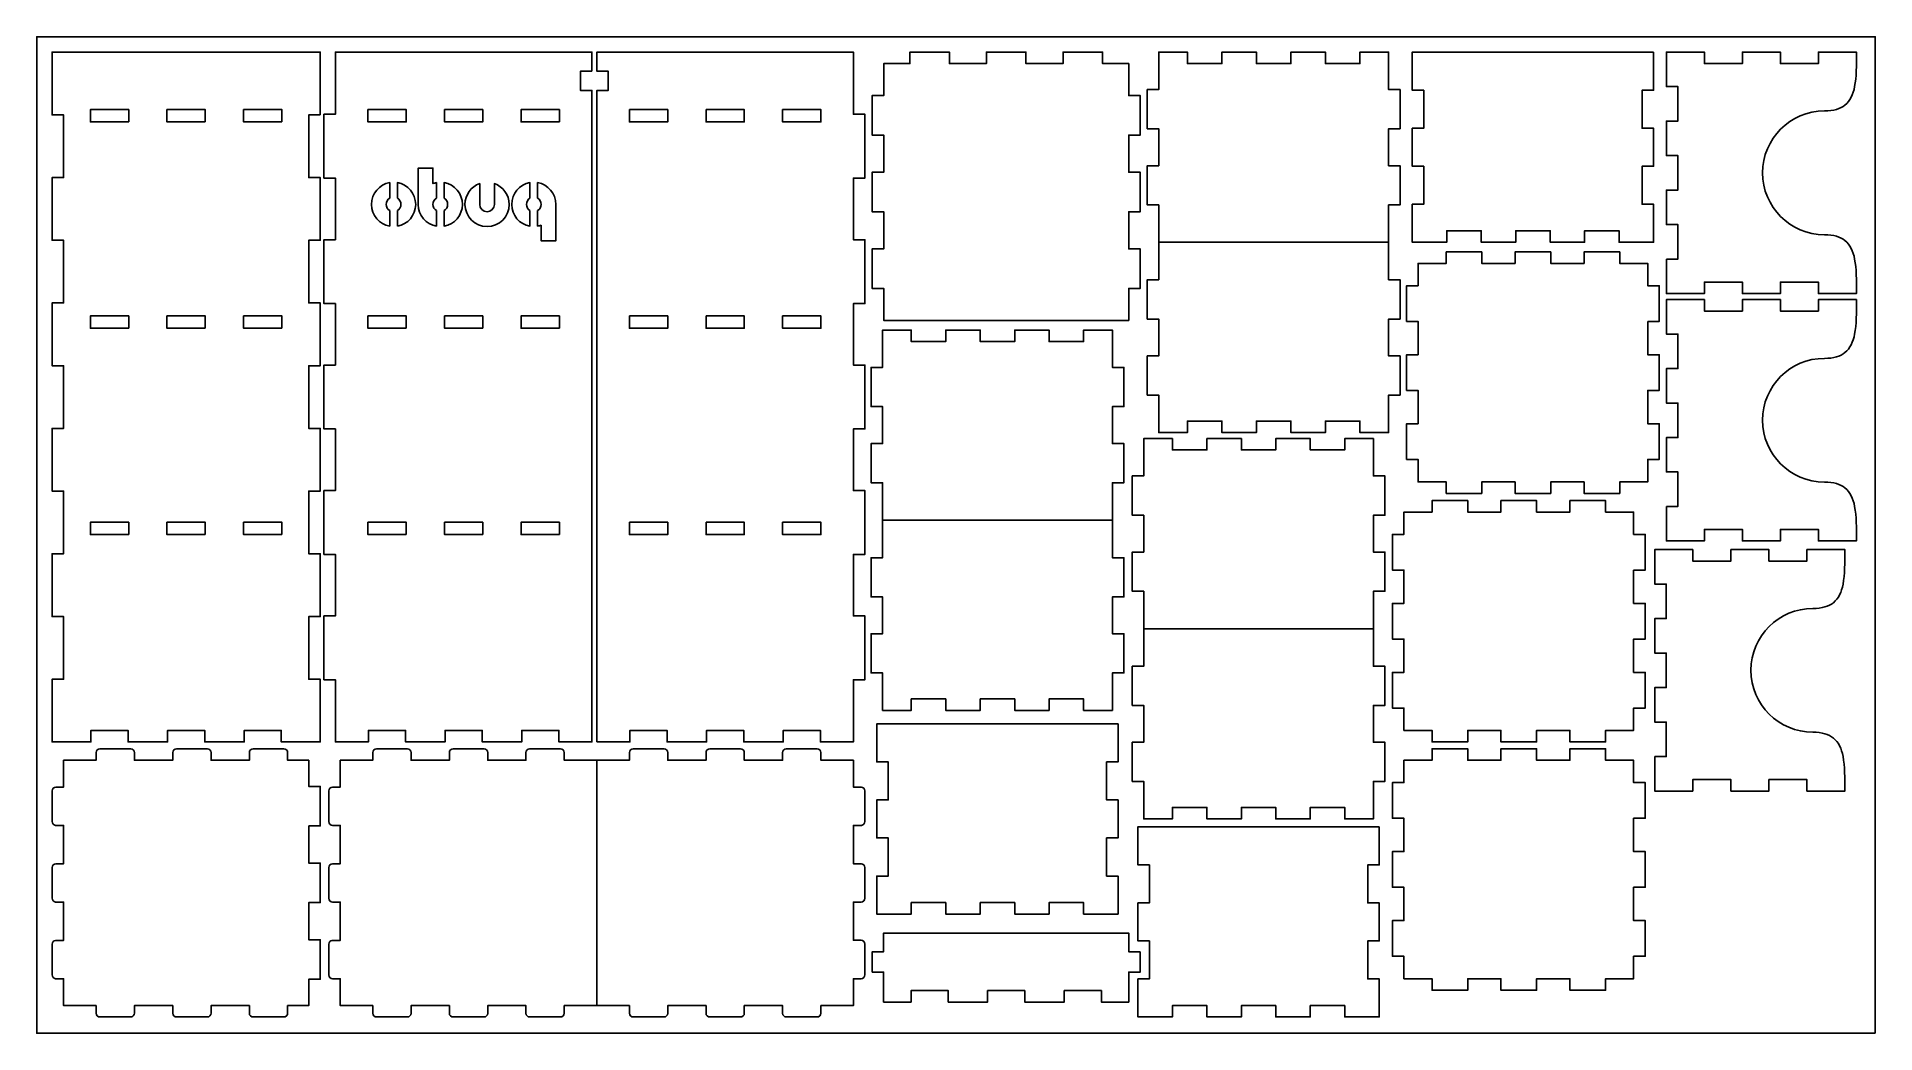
# Model space of a CAD drawing. Extents: x 0 to 480, y -260 to 0.
import ezdxf

# ---------------------------------------------------------------- set-up
doc = ezdxf.new("R2010")
doc.units = 0
doc.header["$MEASUREMENT"] = 0
doc.layers.add('LAYER_1', color=7, linetype='CONTINUOUS')

msp = doc.modelspace()

# ---------------------------------------------------------------- linework, layer by layer
at = {"layer": 'LAYER_1', "color": 7}
msp.add_lwpolyline([(480, -260), (0, -260), (0, 0), (480, 0), (480, -260)], dxfattribs=at)
at = {"layer": 'LAYER_1', "color": 1}
for points in [[(74, -20.37), (74, -4), (4, -4), (4, -20.37), (7, -20.37), (7, -36.73), (4, -36.73), (4, -53.09), (7, -53.09), (7, -69.45), (4, -69.45), (4, -85.82), (7, -85.82), (7, -102.18), (4, -102.18), (4, -118.55), (7, -118.55), (7, -134.91), (4, -134.91), (4, -151.27), (7, -151.27), (7, -167.64), (4, -167.64), (4, -184), (14.15, -184), (14.15, -181), (23.85, -181), (23.85, -184), (34.15, -184), (34.15, -181), (43.85, -181), (43.85, -184), (54.15, -184), (54.15, -181), (63.85, -181), (63.85, -184), (74, -184), (74, -167.64), (71, -167.64), (71, -151.27), (74, -151.27), (74, -134.91), (71, -134.91), (71, -118.55), (74, -118.55), (74, -102.18), (71, -102.18), (71, -85.82), (74, -85.82), (74, -69.45), (71, -69.45), (71, -53.09), (74, -53.09), (74, -36.73), (71, -36.73), (71, -20.37), (74, -20.37)], [(144.96, -9), (144.96, -4), (77.96, -4), (77.96, -20.21), (74.97, -20.21), (74.97, -36.88), (77.96, -36.88), (77.96, -52.94), (74.97, -52.94), (74.97, -69.6), (77.96, -69.6), (77.96, -85.67), (74.97, -85.67), (74.97, -102.33), (77.96, -102.33), (77.96, -118.4), (74.97, -118.4), (74.97, -135.06), (77.96, -135.06), (77.96, -151.12), (74.97, -151.12), (74.97, -167.78), (77.96, -167.78), (77.96, -184), (86.61, -184), (86.61, -181), (96.31, -181), (96.31, -184), (106.61, -184), (106.61, -181), (116.31, -181), (116.31, -184), (126.61, -184), (126.61, -181), (136.31, -181), (136.31, -184), (144.96, -184), (144.96, -14), (141.96, -14), (141.96, -9), (144.96, -9)], [(146.23, -184), (154.88, -184), (154.88, -181), (164.58, -181), (164.58, -184), (174.88, -184), (174.88, -181), (184.58, -181), (184.58, -184), (194.88, -184), (194.88, -181), (204.58, -181), (204.58, -184), (213.23, -184), (213.23, -167.79), (216.22, -167.79), (216.22, -151.12), (213.23, -151.12), (213.23, -135.06), (216.22, -135.06), (216.22, -118.4), (213.23, -118.4), (213.23, -102.33), (216.22, -102.33), (216.22, -85.67), (213.23, -85.67), (213.23, -69.6), (216.22, -69.6), (216.22, -52.94), (213.23, -52.94), (213.23, -36.88), (216.22, -36.88), (216.22, -20.21), (213.23, -20.21), (213.23, -4), (146.23, -4), (146.23, -9), (149.22, -9), (149.22, -14), (146.23, -14), (146.23, -184)], [(285.12, -74), (221.12, -74), (221.12, -65.65), (218.11, -65.65), (218.11, -55.35), (221.12, -55.35), (221.12, -45.65), (218.11, -45.65), (218.11, -35.35), (221.12, -35.35), (221.12, -25.65), (218.11, -25.65), (218.11, -15.35), (221.12, -15.35), (221.12, -7), (227.97, -7), (227.97, -4), (238.26, -4), (238.26, -7), (247.96, -7), (247.96, -4), (258.27, -4), (258.27, -7), (267.96, -7), (267.96, -4), (278.26, -4), (278.26, -7), (285.12, -7), (285.12, -15.35), (288.12, -15.35), (288.12, -25.65), (285.12, -25.65), (285.12, -35.35), (288.12, -35.35), (288.12, -45.65), (285.12, -45.65), (285.12, -55.35), (288.12, -55.35), (288.12, -65.65), (285.12, -65.65), (285.12, -74)], [(292.94, -53.63), (292.94, -43.85), (289.94, -43.85), (289.94, -33.63), (292.94, -33.63), (292.94, -24), (289.94, -24), (289.94, -13.78), (292.94, -13.78), (292.94, -4), (300.44, -4), (300.44, -7), (309.44, -7), (309.44, -4), (318.44, -4), (318.44, -7), (327.44, -7), (327.44, -4), (336.44, -4), (336.44, -7), (345.44, -7), (345.44, -4), (352.94, -4), (352.94, -13.78), (355.94, -13.78), (355.94, -24), (352.94, -24), (352.94, -33.63), (355.94, -33.63), (355.94, -43.85), (352.94, -43.85), (352.94, -53.63)], [(422.13, -4), (422.13, -13.93), (419.13, -13.93), (419.13, -23.85), (422.13, -23.85), (422.13, -33.78), (419.13, -33.78), (419.13, -43.7), (422.13, -43.7), (422.13, -53.63), (413.13, -53.63), (413.13, -50.63), (404.13, -50.63), (404.13, -53.63), (395.13, -53.63), (395.13, -50.63), (386.13, -50.63), (386.13, -53.63), (377.13, -53.63), (377.13, -50.63), (368.13, -50.63), (368.13, -53.63), (359.13, -53.63), (359.13, -43.7), (362.13, -43.7), (362.13, -33.78), (359.13, -33.78), (359.13, -23.85), (362.13, -23.85), (362.13, -13.93), (359.13, -13.93), (359.13, -4), (422.13, -4)], [(24, -22.2), (14, -22.2), (14, -19), (24, -19), (24, -22.2)], [(44, -22.2), (34, -22.2), (34, -19), (44, -19), (44, -22.2)], [(64, -22.2), (54, -22.2), (54, -19), (64, -19), (64, -22.2)], [(86.46, -19), (96.46, -19), (96.46, -22.2), (86.46, -22.2), (86.46, -19)], [(106.46, -19), (116.46, -19), (116.46, -22.2), (106.46, -22.2), (106.46, -19)], [(136.46, -22.2), (126.46, -22.2), (126.46, -19), (136.46, -19), (136.46, -22.2)], [(154.73, -19), (164.73, -19), (164.73, -22.2), (154.73, -22.2), (154.73, -19)], [(174.73, -19), (184.73, -19), (184.73, -22.2), (174.73, -22.2), (174.73, -19)], [(194.73, -19), (204.73, -19), (204.73, -22.2), (194.73, -22.2), (194.73, -19)], [(352.94, -53.63), (352.94, -63.41), (355.94, -63.41), (355.94, -73.64), (352.94, -73.64), (352.94, -83.26), (355.94, -83.26), (355.94, -93.49), (352.94, -93.49), (352.94, -103.26), (345.44, -103.26), (345.44, -100.27), (336.44, -100.27), (336.44, -103.26), (327.44, -103.26), (327.44, -100.27), (318.44, -100.27), (318.44, -103.26), (309.44, -103.26), (309.44, -100.27), (300.44, -100.27), (300.44, -103.26), (292.94, -103.26), (292.94, -93.49), (289.94, -93.49), (289.94, -83.26), (292.94, -83.26), (292.94, -73.64), (289.94, -73.64), (289.94, -63.41), (292.94, -63.41), (292.94, -53.63), (352.94, -53.63)], [(420.62, -74.28), (420.62, -82.98), (423.62, -82.98), (423.62, -92.28), (420.62, -92.28), (420.62, -100.98), (423.62, -100.98), (423.62, -110.28), (420.62, -110.28), (420.62, -116.13), (413.28, -116.13), (413.28, -119.13), (403.97, -119.13), (403.97, -116.13), (395.27, -116.13), (395.27, -119.13), (385.97, -119.13), (385.97, -116.13), (377.27, -116.13), (377.27, -119.13), (367.98, -119.13), (367.98, -116.13), (360.63, -116.13), (360.63, -110.28), (357.63, -110.28), (357.63, -100.98), (360.63, -100.98), (360.63, -92.28), (357.63, -92.28), (357.63, -82.98), (360.63, -82.98), (360.63, -74.28), (357.63, -74.28), (357.63, -64.98), (360.63, -64.98), (360.63, -59.13), (367.98, -59.13), (367.98, -56.13), (377.28, -56.13), (377.28, -59.13), (385.98, -59.13), (385.98, -56.13), (395.28, -56.13), (395.28, -59.13), (403.98, -59.13), (403.98, -56.13), (413.28, -56.13), (413.28, -59.13), (420.62, -59.13), (420.62, -64.98), (423.62, -64.98), (423.62, -74.28), (420.62, -74.28)], [(24, -76.04), (14, -76.04), (14, -72.83), (24, -72.83), (24, -76.04)], [(44, -76.04), (34, -76.04), (34, -72.83), (44, -72.83), (44, -76.04)], [(64, -76.04), (54, -76.04), (54, -72.83), (64, -72.83), (64, -76.04)], [(96.46, -76.04), (86.46, -76.04), (86.46, -72.83), (96.46, -72.83), (96.46, -76.04)], [(116.46, -76.04), (106.46, -76.04), (106.46, -72.83), (116.46, -72.83), (116.46, -76.04)], [(136.46, -76.04), (126.46, -76.04), (126.46, -72.83), (136.46, -72.83), (136.46, -76.04)], [(154.73, -72.83), (164.73, -72.83), (164.73, -76.04), (154.73, -76.04), (154.73, -72.83)], [(174.73, -72.83), (184.73, -72.83), (184.73, -76.04), (174.73, -76.04), (174.73, -72.83)], [(194.73, -72.83), (204.73, -72.83), (204.73, -76.04), (194.73, -76.04), (194.73, -72.83)], [(220.82, -126.14), (220.82, -116.36), (217.83, -116.36), (217.83, -106.14), (220.82, -106.14), (220.82, -96.51), (217.83, -96.51), (217.83, -86.29), (220.82, -86.29), (220.82, -76.51), (228.32, -76.51), (228.32, -79.51), (237.32, -79.51), (237.32, -76.51), (246.32, -76.51), (246.32, -79.51), (255.32, -79.51), (255.32, -76.51), (264.32, -76.51), (264.32, -79.51), (273.32, -79.51), (273.32, -76.51), (280.82, -76.51), (280.82, -86.29), (283.82, -86.29), (283.82, -96.51), (280.82, -96.51), (280.82, -106.14), (283.82, -106.14), (283.82, -116.36), (280.82, -116.36), (280.82, -126.14)], [(289, -154.46), (289, -144.68), (286, -144.68), (286, -134.45), (289, -134.45), (289, -124.83), (286, -124.83), (286, -114.6), (289, -114.6), (289, -104.83), (296.5, -104.83), (296.5, -107.82), (305.5, -107.82), (305.5, -104.83), (314.5, -104.83), (314.5, -107.82), (323.5, -107.82), (323.5, -104.83), (332.5, -104.83), (332.5, -107.82), (341.5, -107.82), (341.5, -104.83), (349, -104.83), (349, -114.6), (352, -114.6), (352, -124.83), (349, -124.83), (349, -134.45), (352, -134.45), (352, -144.68), (349, -144.68), (349, -154.46)], [(416.93, -139.15), (416.93, -147.85), (419.94, -147.85), (419.94, -157.15), (416.93, -157.15), (416.93, -165.86), (419.94, -165.86), (419.94, -175.16), (416.93, -175.16), (416.93, -181), (409.59, -181), (409.59, -184), (400.28, -184), (400.28, -181), (391.59, -181), (391.59, -184), (382.29, -184), (382.29, -181), (373.59, -181), (373.59, -184), (364.29, -184), (364.29, -181), (356.94, -181), (356.94, -175.16), (353.94, -175.16), (353.94, -165.85), (356.94, -165.85), (356.94, -157.15), (353.94, -157.15), (353.94, -147.85), (356.94, -147.85), (356.94, -139.15), (353.94, -139.15), (353.94, -129.85), (356.94, -129.85), (356.94, -124), (364.29, -124), (364.29, -121.01), (373.59, -121.01), (373.59, -124), (382.29, -124), (382.29, -121.01), (391.59, -121.01), (391.59, -124), (400.29, -124), (400.29, -121.01), (409.59, -121.01), (409.59, -124), (416.93, -124), (416.93, -129.85), (419.94, -129.85), (419.94, -139.15), (416.93, -139.15)], [(24, -129.87), (14, -129.87), (14, -126.67), (24, -126.67), (24, -129.87)], [(44, -129.87), (34, -129.87), (34, -126.67), (44, -126.67), (44, -129.87)], [(64, -129.87), (54, -129.87), (54, -126.67), (64, -126.67), (64, -129.87)], [(96.46, -129.87), (86.46, -129.87), (86.46, -126.67), (96.46, -126.67), (96.46, -129.87)], [(116.46, -129.87), (106.46, -129.87), (106.46, -126.67), (116.46, -126.67), (116.46, -129.87)], [(136.46, -129.87), (126.46, -129.87), (126.46, -126.67), (136.46, -126.67), (136.46, -129.87)], [(154.73, -126.67), (164.73, -126.67), (164.73, -129.87), (154.73, -129.87), (154.73, -126.67)], [(174.73, -126.67), (184.73, -126.67), (184.73, -129.87), (174.73, -129.87), (174.73, -126.67)], [(194.73, -126.67), (204.73, -126.67), (204.73, -129.87), (194.73, -129.87), (194.73, -126.67)], [(280.82, -126.14), (280.82, -135.92), (283.82, -135.92), (283.82, -146.15), (280.82, -146.15), (280.82, -155.77), (283.82, -155.77), (283.82, -166), (280.82, -166), (280.82, -175.77), (273.32, -175.77), (273.32, -172.78), (264.32, -172.78), (264.32, -175.77), (255.32, -175.77), (255.32, -172.78), (246.32, -172.78), (246.32, -175.77), (237.32, -175.77), (237.32, -172.78), (228.32, -172.78), (228.32, -175.77), (220.82, -175.77), (220.82, -166), (217.82, -166), (217.82, -155.77), (220.82, -155.77), (220.82, -146.15), (217.82, -146.15), (217.82, -135.92), (220.82, -135.92), (220.82, -126.14), (280.82, -126.14)], [(349, -154.46), (349, -164.24), (352, -164.24), (352, -174.46), (349, -174.46), (349, -184.09), (352, -184.09), (352, -194.31), (349, -194.31), (349, -204.09), (341.5, -204.09), (341.5, -201.09), (332.5, -201.09), (332.5, -204.09), (323.5, -204.09), (323.5, -201.09), (314.5, -201.09), (314.5, -204.09), (305.5, -204.09), (305.5, -201.09), (296.5, -201.09), (296.5, -204.09), (289, -204.09), (289, -194.31), (286, -194.31), (286, -184.09), (289, -184.09), (289, -174.46), (286, -174.46), (286, -164.24), (289, -164.24), (289, -154.46), (349, -154.46)], [(282.32, -179.28), (282.32, -189.2), (279.32, -189.2), (279.32, -199.13), (282.32, -199.13), (282.32, -209.05), (279.32, -209.05), (279.32, -218.98), (282.32, -218.98), (282.32, -228.91), (273.32, -228.91), (273.32, -225.91), (264.32, -225.91), (264.32, -228.91), (255.32, -228.91), (255.32, -225.91), (246.32, -225.91), (246.32, -228.91), (237.32, -228.91), (237.32, -225.91), (228.32, -225.91), (228.32, -228.91), (219.32, -228.91), (219.32, -218.98), (222.32, -218.98), (222.32, -209.05), (219.32, -209.05), (219.32, -199.13), (222.32, -199.13), (222.32, -189.2), (219.32, -189.2), (219.32, -179.28), (282.32, -179.28)], [(416.93, -203.92), (416.93, -212.62), (419.94, -212.62), (419.94, -221.92), (416.93, -221.92), (416.93, -230.62), (419.94, -230.62), (419.94, -239.92), (416.93, -239.92), (416.93, -245.77), (409.59, -245.77), (409.59, -248.77), (400.28, -248.77), (400.28, -245.77), (391.59, -245.77), (391.59, -248.77), (382.29, -248.77), (382.29, -245.77), (373.59, -245.77), (373.59, -248.77), (364.29, -248.77), (364.29, -245.77), (356.94, -245.77), (356.94, -239.92), (353.94, -239.92), (353.94, -230.62), (356.94, -230.62), (356.94, -221.92), (353.94, -221.92), (353.94, -212.62), (356.94, -212.62), (356.94, -203.92), (353.94, -203.92), (353.94, -194.62), (356.94, -194.62), (356.94, -188.77), (364.29, -188.77), (364.29, -185.77), (373.59, -185.77), (373.59, -188.77), (382.29, -188.77), (382.29, -185.77), (391.59, -185.77), (391.59, -188.77), (400.29, -188.77), (400.29, -185.77), (409.59, -185.77), (409.59, -188.77), (416.93, -188.77), (416.93, -194.62), (419.94, -194.62), (419.94, -203.92), (416.93, -203.92)], [(350.5, -206.14), (350.5, -216.07), (347.5, -216.07), (347.5, -226), (350.5, -226), (350.5, -235.92), (347.5, -235.92), (347.5, -245.85), (350.5, -245.85), (350.5, -255.77), (341.5, -255.77), (341.5, -252.78), (332.5, -252.78), (332.5, -255.77), (323.5, -255.77), (323.5, -252.78), (314.5, -252.78), (314.5, -255.77), (305.5, -255.77), (305.5, -252.78), (296.5, -252.78), (296.5, -255.77), (287.5, -255.77), (287.5, -245.85), (290.5, -245.85), (290.5, -235.92), (287.5, -235.92), (287.5, -226), (290.5, -226), (290.5, -216.07), (287.5, -216.07), (287.5, -206.14), (350.5, -206.14)], [(288.12, -238.74), (288.12, -244.04), (285.12, -244.04), (285.12, -251.89), (277.96, -251.89), (277.96, -248.89), (268.26, -248.89), (268.26, -251.89), (257.96, -251.89), (257.96, -248.89), (248.26, -248.89), (248.26, -251.89), (237.96, -251.89), (237.96, -248.89), (228.26, -248.89), (228.26, -251.89), (221.11, -251.89), (221.11, -244.04), (218.12, -244.04), (218.12, -238.74), (221.11, -238.74), (221.11, -233.89), (285.12, -233.89), (285.12, -238.74), (288.12, -238.74)]]:
    msp.add_lwpolyline(points, dxfattribs=at)
for points, knots in [([(425.47, -58), (425.47, -58), (428.47, -58), (428.47, -58), (428.47, -58), (428.47, -49), (428.47, -49), (428.47, -49), (425.47, -49), (425.47, -49), (425.47, -49), (425.47, -40), (425.47, -40), (425.47, -40), (428.47, -40), (428.47, -40), (428.47, -40), (428.47, -31), (428.47, -31), (428.47, -31), (425.47, -31), (425.47, -31), (425.47, -31), (425.47, -22), (425.47, -22), (425.47, -22), (428.47, -22), (428.47, -22), (428.47, -22), (428.47, -13), (428.47, -13), (428.47, -13), (425.47, -13), (425.47, -13), (425.47, -13), (425.47, -4), (425.47, -4), (425.47, -4), (435.4, -4), (435.4, -4), (435.4, -4), (435.4, -7), (435.4, -7), (435.4, -7), (445.32, -7), (445.32, -7), (445.32, -7), (445.32, -4), (445.32, -4), (445.32, -4), (455.25, -4), (455.25, -4), (455.25, -4), (455.25, -7), (455.25, -7), (455.25, -7), (465.17, -7), (465.17, -7), (465.17, -7), (465.17, -4), (465.17, -4), (465.17, -4), (475.1, -4), (475.1, -4), (475.1, -7.46), (475.1, -10.53), (474.63, -13), (474.22, -15.09), (473.48, -16.75), (472.1, -17.84), (470.88, -18.82), (469.15, -19.36), (466.72, -19.36), (457.81, -19.36), (450.58, -26.58), (450.58, -35.5), (450.58, -44.41), (457.81, -51.64), (466.72, -51.64), (469.15, -51.64), (470.88, -52.18), (472.1, -53.16), (473.48, -54.25), (474.22, -55.91), (474.63, -58), (475.1, -60.47), (475.1, -63.54), (475.1, -67), (475.1, -67), (465.17, -67), (465.17, -67), (465.17, -67), (465.17, -64), (465.17, -64), (465.17, -64), (455.25, -64), (455.25, -64), (455.25, -64), (455.25, -67), (455.25, -67), (455.25, -67), (445.32, -67), (445.32, -67), (445.32, -67), (445.32, -64), (445.32, -64), (445.32, -64), (435.4, -64), (435.4, -64), (435.4, -64), (435.4, -67), (435.4, -67), (435.4, -67), (425.47, -67), (425.47, -67), (425.47, -67), (425.47, -58), (425.47, -58)], [0, 0, 0, 0, 1, 1, 1, 2, 2, 2, 3, 3, 3, 4, 4, 4, 5, 5, 5, 6, 6, 6, 7, 7, 7, 8, 8, 8, 9, 9, 9, 10, 10, 10, 11, 11, 11, 12, 12, 12, 13, 13, 13, 14, 14, 14, 15, 15, 15, 16, 16, 16, 17, 17, 17, 18, 18, 18, 19, 19, 19, 20, 20, 20, 21, 21, 21, 22, 22, 22, 23, 23, 23, 24, 24, 24, 25, 25, 25, 26, 26, 26, 27, 27, 27, 28, 28, 28, 29, 29, 29, 30, 30, 30, 31, 31, 31, 32, 32, 32, 33, 33, 33, 34, 34, 34, 35, 35, 35, 36, 36, 36, 37, 37, 37, 38, 38, 38, 39, 39, 39, 39]), ([(92.16, -45.37), (92.16, -45.37), (92.16, -49.41), (92.16, -49.41), (89.45, -48.94), (87.4, -46.57), (87.4, -43.73), (87.4, -40.89), (89.45, -38.53), (92.16, -38.06), (92.16, -38.06), (92.16, -42.09), (92.16, -42.09), (91.61, -42.43), (91.24, -43.04), (91.24, -43.73), (91.24, -44.43), (91.61, -45.04), (92.16, -45.37)], [0, 0, 0, 0, 1, 1, 1, 2, 2, 2, 3, 3, 3, 4, 4, 4, 5, 5, 5, 6, 6, 6, 6]), ([(94.16, -49.41), (94.16, -49.41), (94.16, -45.37), (94.16, -45.37), (94.71, -45.04), (95.08, -44.43), (95.08, -43.73), (95.08, -43.04), (94.71, -42.43), (94.16, -42.09), (94.16, -42.09), (94.16, -38.06), (94.16, -38.06), (96.87, -38.53), (98.93, -40.89), (98.93, -43.73), (98.93, -46.57), (96.87, -48.94), (94.16, -49.41)], [0, 0, 0, 0, 1, 1, 1, 2, 2, 2, 3, 3, 3, 4, 4, 4, 5, 5, 5, 6, 6, 6, 6]), ([(104.36, -42.09), (103.81, -42.43), (103.44, -43.04), (103.44, -43.73), (103.44, -44.43), (103.81, -45.04), (104.36, -45.37), (104.36, -45.37), (104.36, -49.41), (104.36, -49.41), (101.66, -48.94), (99.6, -46.57), (99.6, -43.73), (99.6, -43.73), (99.6, -34.24), (99.6, -34.24), (99.6, -34.24), (103.44, -34.24), (103.44, -34.24), (103.44, -34.24), (103.44, -38.3), (103.44, -38.3), (103.74, -38.19), (104.04, -38.11), (104.36, -38.06), (104.36, -38.06), (104.36, -42.09), (104.36, -42.09)], [0, 0, 0, 0, 1, 1, 1, 2, 2, 2, 3, 3, 3, 4, 4, 4, 5, 5, 5, 6, 6, 6, 7, 7, 7, 8, 8, 8, 9, 9, 9, 9]), ([(106.36, -45.37), (106.92, -45.04), (107.28, -44.43), (107.28, -43.73), (107.28, -43.04), (106.92, -42.43), (106.36, -42.09), (106.36, -42.09), (106.36, -38.06), (106.36, -38.06), (109.07, -38.53), (111.12, -40.89), (111.12, -43.73), (111.12, -46.57), (109.07, -48.94), (106.36, -49.41), (106.36, -49.41), (106.36, -45.37), (106.36, -45.37)], [0, 0, 0, 0, 1, 1, 1, 2, 2, 2, 3, 3, 3, 4, 4, 4, 5, 5, 5, 6, 6, 6, 6]), ([(117.56, -49.5), (114.38, -49.5), (111.8, -46.92), (111.8, -43.73), (111.8, -41.22), (113.4, -39.09), (115.64, -38.3), (115.64, -38.3), (115.64, -43.73), (115.64, -43.73), (115.64, -44.79), (116.5, -45.66), (117.56, -45.66), (118.62, -45.66), (119.49, -44.79), (119.49, -43.73), (119.49, -43.73), (119.49, -38.3), (119.49, -38.3), (121.72, -39.09), (123.33, -41.22), (123.33, -43.73), (123.33, -46.92), (120.75, -49.5), (117.56, -49.5)], [0, 0, 0, 0, 1, 1, 1, 2, 2, 2, 3, 3, 3, 4, 4, 4, 5, 5, 5, 6, 6, 6, 7, 7, 7, 8, 8, 8, 8]), ([(124, -43.73), (124, -40.89), (126.05, -38.53), (128.76, -38.06), (128.76, -38.06), (128.76, -42.09), (128.76, -42.09), (128.21, -42.43), (127.84, -43.04), (127.84, -43.73), (127.84, -44.43), (128.21, -45.04), (128.76, -45.37), (128.76, -45.37), (128.76, -49.41), (128.76, -49.41), (126.05, -48.94), (124, -46.57), (124, -43.73)], [0, 0, 0, 0, 1, 1, 1, 2, 2, 2, 3, 3, 3, 4, 4, 4, 5, 5, 5, 6, 6, 6, 6]), ([(130.76, -42.09), (130.76, -42.09), (130.76, -38.06), (130.76, -38.06), (133.47, -38.53), (135.53, -40.89), (135.53, -43.73), (135.53, -43.73), (135.53, -53.22), (135.53, -53.22), (135.53, -53.22), (131.68, -53.22), (131.68, -53.22), (131.68, -53.22), (131.68, -49.17), (131.68, -49.17), (131.39, -49.28), (131.08, -49.36), (130.76, -49.41), (130.76, -49.41), (130.76, -45.37), (130.76, -45.37), (131.32, -45.04), (131.68, -44.43), (131.68, -43.73), (131.68, -43.04), (131.32, -42.43), (130.76, -42.09)], [0, 0, 0, 0, 1, 1, 1, 2, 2, 2, 3, 3, 3, 4, 4, 4, 5, 5, 5, 6, 6, 6, 7, 7, 7, 8, 8, 8, 9, 9, 9, 9]), ([(425.47, -122.56), (425.47, -122.56), (428.47, -122.56), (428.47, -122.56), (428.47, -122.56), (428.47, -113.56), (428.47, -113.56), (428.47, -113.56), (425.47, -113.56), (425.47, -113.56), (425.47, -113.56), (425.47, -104.56), (425.47, -104.56), (425.47, -104.56), (428.47, -104.56), (428.47, -104.56), (428.47, -104.56), (428.47, -95.56), (428.47, -95.56), (428.47, -95.56), (425.47, -95.56), (425.47, -95.56), (425.47, -95.56), (425.47, -86.56), (425.47, -86.56), (425.47, -86.56), (428.47, -86.56), (428.47, -86.56), (428.47, -86.56), (428.47, -77.56), (428.47, -77.56), (428.47, -77.56), (425.47, -77.56), (425.47, -77.56), (425.47, -77.56), (425.47, -68.56), (425.47, -68.56), (425.47, -68.56), (435.4, -68.56), (435.4, -68.56), (435.4, -68.56), (435.4, -71.56), (435.4, -71.56), (435.4, -71.56), (445.32, -71.56), (445.32, -71.56), (445.32, -71.56), (445.32, -68.56), (445.32, -68.56), (445.32, -68.56), (455.25, -68.56), (455.25, -68.56), (455.25, -68.56), (455.25, -71.56), (455.25, -71.56), (455.25, -71.56), (465.17, -71.56), (465.17, -71.56), (465.17, -71.56), (465.17, -68.56), (465.17, -68.56), (465.17, -68.56), (475.1, -68.56), (475.1, -68.56), (475.1, -72.02), (475.1, -75.09), (474.63, -77.56), (474.22, -79.65), (473.48, -81.3), (472.1, -82.4), (470.88, -83.38), (469.15, -83.92), (466.72, -83.92), (457.81, -83.92), (450.58, -91.14), (450.58, -100.06), (450.58, -108.97), (457.81, -116.2), (466.72, -116.2), (469.15, -116.2), (470.88, -116.73), (472.1, -117.71), (473.48, -118.81), (474.22, -120.47), (474.63, -122.56), (475.1, -125.03), (475.1, -128.1), (475.1, -131.56), (475.1, -131.56), (465.17, -131.56), (465.17, -131.56), (465.17, -131.56), (465.17, -128.56), (465.17, -128.56), (465.17, -128.56), (455.25, -128.56), (455.25, -128.56), (455.25, -128.56), (455.25, -131.56), (455.25, -131.56), (455.25, -131.56), (445.32, -131.56), (445.32, -131.56), (445.32, -131.56), (445.32, -128.56), (445.32, -128.56), (445.32, -128.56), (435.4, -128.56), (435.4, -128.56), (435.4, -128.56), (435.4, -131.56), (435.4, -131.56), (435.4, -131.56), (425.47, -131.56), (425.47, -131.56), (425.47, -131.56), (425.47, -122.56), (425.47, -122.56)], [0, 0, 0, 0, 1, 1, 1, 2, 2, 2, 3, 3, 3, 4, 4, 4, 5, 5, 5, 6, 6, 6, 7, 7, 7, 8, 8, 8, 9, 9, 9, 10, 10, 10, 11, 11, 11, 12, 12, 12, 13, 13, 13, 14, 14, 14, 15, 15, 15, 16, 16, 16, 17, 17, 17, 18, 18, 18, 19, 19, 19, 20, 20, 20, 21, 21, 21, 22, 22, 22, 23, 23, 23, 24, 24, 24, 25, 25, 25, 26, 26, 26, 27, 27, 27, 28, 28, 28, 29, 29, 29, 30, 30, 30, 31, 31, 31, 32, 32, 32, 33, 33, 33, 34, 34, 34, 35, 35, 35, 36, 36, 36, 37, 37, 37, 38, 38, 38, 39, 39, 39, 39]), ([(422.45, -187.81), (422.45, -187.81), (425.45, -187.81), (425.45, -187.81), (425.45, -187.81), (425.45, -178.81), (425.45, -178.81), (425.45, -178.81), (422.45, -178.81), (422.45, -178.81), (422.45, -178.81), (422.45, -169.81), (422.45, -169.81), (422.45, -169.81), (425.45, -169.81), (425.45, -169.81), (425.45, -169.81), (425.45, -160.81), (425.45, -160.81), (425.45, -160.81), (422.45, -160.81), (422.45, -160.81), (422.45, -160.81), (422.45, -151.81), (422.45, -151.81), (422.45, -151.81), (425.45, -151.81), (425.45, -151.81), (425.45, -151.81), (425.45, -142.81), (425.45, -142.81), (425.45, -142.81), (422.45, -142.81), (422.45, -142.81), (422.45, -142.81), (422.45, -133.81), (422.45, -133.81), (422.45, -133.81), (432.37, -133.81), (432.37, -133.81), (432.37, -133.81), (432.37, -136.81), (432.37, -136.81), (432.37, -136.81), (442.3, -136.81), (442.3, -136.81), (442.3, -136.81), (442.3, -133.81), (442.3, -133.81), (442.3, -133.81), (452.23, -133.81), (452.23, -133.81), (452.23, -133.81), (452.23, -136.81), (452.23, -136.81), (452.23, -136.81), (462.15, -136.81), (462.15, -136.81), (462.15, -136.81), (462.15, -133.81), (462.15, -133.81), (462.15, -133.81), (472.08, -133.81), (472.08, -133.81), (472.08, -137.27), (472.08, -140.34), (471.6, -142.81), (471.2, -144.9), (470.46, -146.56), (469.08, -147.66), (467.86, -148.64), (466.13, -149.17), (463.7, -149.17), (454.79, -149.17), (447.56, -156.4), (447.56, -165.31), (447.56, -174.23), (454.79, -181.45), (463.7, -181.45), (466.13, -181.45), (467.86, -181.99), (469.08, -182.97), (470.46, -184.07), (471.2, -185.72), (471.6, -187.81), (472.08, -190.28), (472.08, -193.35), (472.08, -196.81), (472.08, -196.81), (462.15, -196.81), (462.15, -196.81), (462.15, -196.81), (462.15, -193.81), (462.15, -193.81), (462.15, -193.81), (452.23, -193.81), (452.23, -193.81), (452.23, -193.81), (452.23, -196.81), (452.23, -196.81), (452.23, -196.81), (442.3, -196.81), (442.3, -196.81), (442.3, -196.81), (442.3, -193.81), (442.3, -193.81), (442.3, -193.81), (432.37, -193.81), (432.37, -193.81), (432.37, -193.81), (432.37, -196.81), (432.37, -196.81), (432.37, -196.81), (422.45, -196.81), (422.45, -196.81), (422.45, -196.81), (422.45, -187.81), (422.45, -187.81)], [0, 0, 0, 0, 1, 1, 1, 2, 2, 2, 3, 3, 3, 4, 4, 4, 5, 5, 5, 6, 6, 6, 7, 7, 7, 8, 8, 8, 9, 9, 9, 10, 10, 10, 11, 11, 11, 12, 12, 12, 13, 13, 13, 14, 14, 14, 15, 15, 15, 16, 16, 16, 17, 17, 17, 18, 18, 18, 19, 19, 19, 20, 20, 20, 21, 21, 21, 22, 22, 22, 23, 23, 23, 24, 24, 24, 25, 25, 25, 26, 26, 26, 27, 27, 27, 28, 28, 28, 29, 29, 29, 30, 30, 30, 31, 31, 31, 32, 32, 32, 33, 33, 33, 34, 34, 34, 35, 35, 35, 36, 36, 36, 37, 37, 37, 38, 38, 38, 39, 39, 39, 39]), ([(71, -205.92), (71, -205.92), (71, -215.62), (71, -215.62), (71, -215.62), (74, -215.62), (74, -215.62), (74, -215.62), (74, -225.92), (74, -225.92), (74, -225.92), (71, -225.92), (71, -225.92), (71, -225.92), (71, -235.62), (71, -235.62), (71, -235.62), (74, -235.62), (74, -235.62), (74, -235.62), (74, -245.92), (74, -245.92), (74, -245.92), (71, -245.92), (71, -245.92), (71, -245.92), (71, -252.77), (71, -252.77), (71, -252.77), (65.5, -252.77), (65.5, -252.77), (65.5, -252.77), (65.5, -254.77), (65.5, -254.77), (65.5, -255.32), (65.05, -255.77), (64.5, -255.77), (64.5, -255.77), (56.5, -255.77), (56.5, -255.77), (55.95, -255.77), (55.5, -255.33), (55.5, -254.77), (55.5, -254.77), (55.5, -252.77), (55.5, -252.77), (55.5, -252.77), (45.5, -252.77), (45.5, -252.77), (45.5, -252.77), (45.5, -254.77), (45.5, -254.77), (45.5, -255.32), (45.05, -255.77), (44.5, -255.77), (44.5, -255.77), (36.5, -255.77), (36.5, -255.77), (35.95, -255.77), (35.5, -255.33), (35.5, -254.77), (35.5, -254.77), (35.5, -252.77), (35.5, -252.77), (35.5, -252.77), (25.5, -252.77), (25.5, -252.77), (25.5, -252.77), (25.5, -254.77), (25.5, -254.77), (25.5, -255.32), (25.05, -255.77), (24.5, -255.77), (24.5, -255.77), (16.5, -255.77), (16.5, -255.77), (15.95, -255.77), (15.5, -255.33), (15.5, -254.77), (15.5, -254.77), (15.5, -252.77), (15.5, -252.77), (15.5, -252.77), (7, -252.77), (7, -252.77), (7, -252.77), (7, -245.77), (7, -245.77), (7, -245.77), (4.92, -245.77), (4.92, -245.77), (4.4, -245.73), (4, -245.3), (4, -244.78), (4, -244.78), (4, -236.78), (4, -236.78), (4, -236.26), (4.4, -235.83), (4.9, -235.78), (4.9, -235.78), (4.93, -235.78), (4.93, -235.78), (4.93, -235.78), (7, -235.77), (7, -235.77), (7, -235.77), (7, -225.77), (7, -225.77), (7, -225.77), (4.92, -225.77), (4.92, -225.77), (4.4, -225.73), (4, -225.3), (4, -224.78), (4, -224.78), (4, -216.77), (4, -216.77), (4, -216.22), (4.45, -215.77), (5, -215.77), (5, -215.77), (7, -215.77), (7, -215.77), (7, -215.77), (7, -205.77), (7, -205.77), (7, -205.77), (4.9, -205.77), (4.9, -205.77), (4.4, -205.72), (4, -205.29), (4, -204.78), (4, -204.78), (4, -196.77), (4, -196.77), (4, -196.22), (4.45, -195.77), (5, -195.77), (5, -195.77), (7, -195.77), (7, -195.77), (7, -195.77), (7, -188.77), (7, -188.77), (7, -188.77), (15.5, -188.77), (15.5, -188.77), (15.5, -188.77), (15.5, -186.77), (15.5, -186.77), (15.5, -186.22), (15.95, -185.77), (16.5, -185.77), (16.5, -185.77), (24.5, -185.77), (24.5, -185.77), (25.05, -185.77), (25.5, -186.22), (25.5, -186.77), (25.5, -186.77), (25.5, -188.77), (25.5, -188.77), (25.5, -188.77), (35.5, -188.77), (35.5, -188.77), (35.5, -188.77), (35.5, -186.77), (35.5, -186.77), (35.5, -186.22), (35.95, -185.77), (36.5, -185.77), (36.5, -185.77), (44.5, -185.77), (44.5, -185.77), (45.05, -185.77), (45.5, -186.22), (45.5, -186.77), (45.5, -186.77), (45.5, -188.77), (45.5, -188.77), (45.5, -188.77), (55.5, -188.77), (55.5, -188.77), (55.5, -188.77), (55.5, -186.77), (55.5, -186.77), (55.5, -186.22), (55.95, -185.77), (56.5, -185.77), (56.5, -185.77), (64.5, -185.77), (64.5, -185.77), (65.05, -185.77), (65.5, -186.22), (65.5, -186.77), (65.5, -186.77), (65.5, -188.77), (65.5, -188.77), (65.5, -188.77), (71, -188.77), (71, -188.77), (71, -188.77), (71, -195.62), (71, -195.62), (71, -195.62), (74, -195.62), (74, -195.62), (74, -195.62), (74, -205.92), (74, -205.92), (74, -205.92), (71, -205.92), (71, -205.92)], [0, 0, 0, 0, 1, 1, 1, 2, 2, 2, 3, 3, 3, 4, 4, 4, 5, 5, 5, 6, 6, 6, 7, 7, 7, 8, 8, 8, 9, 9, 9, 10, 10, 10, 11, 11, 11, 12, 12, 12, 13, 13, 13, 14, 14, 14, 15, 15, 15, 16, 16, 16, 17, 17, 17, 18, 18, 18, 19, 19, 19, 20, 20, 20, 21, 21, 21, 22, 22, 22, 23, 23, 23, 24, 24, 24, 25, 25, 25, 26, 26, 26, 27, 27, 27, 28, 28, 28, 29, 29, 29, 30, 30, 30, 31, 31, 31, 32, 32, 32, 33, 33, 33, 34, 34, 34, 35, 35, 35, 36, 36, 36, 37, 37, 37, 38, 38, 38, 39, 39, 39, 40, 40, 40, 41, 41, 41, 42, 42, 42, 43, 43, 43, 44, 44, 44, 45, 45, 45, 46, 46, 46, 47, 47, 47, 48, 48, 48, 49, 49, 49, 50, 50, 50, 51, 51, 51, 52, 52, 52, 53, 53, 53, 54, 54, 54, 55, 55, 55, 56, 56, 56, 57, 57, 57, 58, 58, 58, 59, 59, 59, 60, 60, 60, 61, 61, 61, 62, 62, 62, 63, 63, 63, 64, 64, 64, 65, 65, 65, 66, 66, 66, 67, 67, 67, 68, 68, 68, 69, 69, 69, 70, 70, 70, 71, 71, 71, 71]), ([(146.23, -252.77), (146.23, -252.77), (137.72, -252.77), (137.72, -252.77), (137.72, -252.77), (137.72, -254.78), (137.72, -254.78), (137.72, -255.33), (137.28, -255.77), (136.72, -255.77), (136.72, -255.77), (128.72, -255.77), (128.72, -255.77), (128.17, -255.77), (127.73, -255.33), (127.73, -254.78), (127.73, -254.78), (127.73, -252.77), (127.73, -252.77), (127.73, -252.77), (117.73, -252.77), (117.73, -252.77), (117.73, -252.77), (117.73, -254.77), (117.73, -254.77), (117.73, -255.33), (117.28, -255.77), (116.73, -255.77), (116.73, -255.77), (108.73, -255.77), (108.73, -255.77), (108.17, -255.77), (107.72, -255.33), (107.72, -254.78), (107.72, -254.78), (107.72, -252.77), (107.72, -252.77), (107.72, -252.77), (97.73, -252.77), (97.73, -252.77), (97.73, -252.77), (97.73, -254.77), (97.73, -254.77), (97.73, -255.33), (97.28, -255.77), (96.73, -255.77), (96.73, -255.77), (88.73, -255.77), (88.73, -255.77), (88.17, -255.77), (87.73, -255.33), (87.73, -254.78), (87.73, -254.78), (87.73, -252.77), (87.73, -252.77), (87.73, -252.77), (79.23, -252.77), (79.23, -252.77), (79.23, -252.77), (79.23, -245.77), (79.23, -245.77), (79.23, -245.77), (77.23, -245.78), (77.23, -245.78), (77.23, -245.78), (77.2, -245.78), (77.2, -245.78), (76.66, -245.76), (76.23, -245.32), (76.23, -244.78), (76.23, -244.78), (76.23, -236.78), (76.23, -236.78), (76.23, -236.26), (76.62, -235.83), (77.12, -235.78), (77.12, -235.78), (77.16, -235.78), (77.16, -235.78), (77.16, -235.78), (79.23, -235.78), (79.23, -235.78), (79.23, -235.78), (79.23, -225.77), (79.23, -225.77), (79.23, -225.77), (77.23, -225.78), (77.23, -225.78), (77.23, -225.78), (77.2, -225.78), (77.2, -225.78), (76.66, -225.76), (76.23, -225.32), (76.23, -224.78), (76.23, -224.78), (76.23, -216.77), (76.23, -216.77), (76.23, -216.22), (76.68, -215.78), (77.23, -215.78), (77.23, -215.78), (79.23, -215.78), (79.23, -215.78), (79.23, -215.78), (79.23, -205.78), (79.23, -205.78), (79.23, -205.78), (77.23, -205.78), (77.23, -205.78), (76.68, -205.78), (76.23, -205.33), (76.23, -204.78), (76.23, -204.78), (76.23, -196.78), (76.23, -196.78), (76.23, -196.22), (76.68, -195.77), (77.23, -195.77), (77.23, -195.77), (79.23, -195.77), (79.23, -195.77), (79.23, -195.77), (79.23, -188.77), (79.23, -188.77), (79.23, -188.77), (87.73, -188.77), (87.73, -188.77), (87.73, -188.77), (87.73, -186.77), (87.73, -186.77), (87.73, -186.22), (88.17, -185.77), (88.72, -185.77), (88.72, -185.77), (96.72, -185.77), (96.72, -185.77), (97.28, -185.77), (97.73, -186.22), (97.73, -186.77), (97.73, -186.77), (97.73, -188.77), (97.73, -188.77), (97.73, -188.77), (107.72, -188.77), (107.72, -188.77), (107.72, -188.77), (107.72, -186.77), (107.72, -186.77), (107.72, -186.22), (108.17, -185.77), (108.72, -185.77), (108.72, -185.77), (116.73, -185.77), (116.73, -185.77), (117.28, -185.77), (117.73, -186.22), (117.73, -186.77), (117.73, -186.77), (117.73, -188.77), (117.73, -188.77), (117.73, -188.77), (127.73, -188.77), (127.73, -188.77), (127.73, -188.77), (127.73, -186.77), (127.73, -186.77), (127.73, -186.22), (128.17, -185.77), (128.72, -185.77), (128.72, -185.77), (136.72, -185.77), (136.72, -185.77), (137.28, -185.77), (137.72, -186.22), (137.72, -186.77), (137.72, -186.77), (137.72, -188.77), (137.72, -188.77), (137.72, -188.77), (146.23, -188.77), (146.23, -188.77)], [0, 0, 0, 0, 1, 1, 1, 2, 2, 2, 3, 3, 3, 4, 4, 4, 5, 5, 5, 6, 6, 6, 7, 7, 7, 8, 8, 8, 9, 9, 9, 10, 10, 10, 11, 11, 11, 12, 12, 12, 13, 13, 13, 14, 14, 14, 15, 15, 15, 16, 16, 16, 17, 17, 17, 18, 18, 18, 19, 19, 19, 20, 20, 20, 21, 21, 21, 22, 22, 22, 23, 23, 23, 24, 24, 24, 25, 25, 25, 26, 26, 26, 27, 27, 27, 28, 28, 28, 29, 29, 29, 30, 30, 30, 31, 31, 31, 32, 32, 32, 33, 33, 33, 34, 34, 34, 35, 35, 35, 36, 36, 36, 37, 37, 37, 38, 38, 38, 39, 39, 39, 40, 40, 40, 41, 41, 41, 42, 42, 42, 43, 43, 43, 44, 44, 44, 45, 45, 45, 46, 46, 46, 47, 47, 47, 48, 48, 48, 49, 49, 49, 50, 50, 50, 51, 51, 51, 52, 52, 52, 53, 53, 53, 54, 54, 54, 55, 55, 55, 56, 56, 56, 57, 57, 57, 58, 58, 58, 59, 59, 59, 60, 60, 60, 60]), ([(146.23, -252.77), (146.23, -252.77), (146.23, -188.77), (146.23, -188.77), (146.23, -188.77), (154.73, -188.77), (154.73, -188.77), (154.73, -188.77), (154.73, -186.77), (154.73, -186.77), (154.73, -186.22), (155.18, -185.77), (155.73, -185.77), (155.73, -185.77), (163.73, -185.77), (163.73, -185.77), (164.28, -185.77), (164.73, -186.21), (164.73, -186.77), (164.73, -186.77), (164.73, -188.77), (164.73, -188.77), (164.73, -188.77), (174.73, -188.77), (174.73, -188.77), (174.73, -188.77), (174.73, -186.77), (174.73, -186.77), (174.73, -186.22), (175.18, -185.77), (175.73, -185.77), (175.73, -185.77), (183.73, -185.77), (183.73, -185.77), (184.28, -185.77), (184.73, -186.21), (184.73, -186.77), (184.73, -186.77), (184.73, -188.77), (184.73, -188.77), (184.73, -188.77), (194.73, -188.77), (194.73, -188.77), (194.73, -188.77), (194.73, -186.77), (194.73, -186.77), (194.73, -186.22), (195.17, -185.77), (195.72, -185.77), (195.72, -185.77), (203.73, -185.77), (203.73, -185.77), (204.28, -185.77), (204.73, -186.21), (204.73, -186.77), (204.73, -186.77), (204.73, -188.77), (204.73, -188.77), (204.73, -188.77), (213.23, -188.77), (213.23, -188.77), (213.23, -188.77), (213.23, -195.77), (213.23, -195.77), (213.23, -195.77), (215.22, -195.77), (215.22, -195.77), (215.22, -195.77), (215.25, -195.77), (215.25, -195.77), (215.79, -195.78), (216.22, -196.23), (216.22, -196.77), (216.22, -196.77), (216.22, -204.77), (216.22, -204.77), (216.22, -205.28), (215.83, -205.71), (215.33, -205.76), (215.33, -205.76), (215.3, -205.76), (215.3, -205.76), (215.3, -205.76), (213.23, -205.77), (213.23, -205.77), (213.23, -205.77), (213.23, -215.77), (213.23, -215.77), (213.23, -215.77), (215.22, -215.77), (215.22, -215.77), (215.22, -215.77), (215.25, -215.77), (215.25, -215.77), (215.79, -215.78), (216.22, -216.22), (216.22, -216.76), (216.22, -216.76), (216.22, -224.77), (216.22, -224.77), (216.22, -225.32), (215.78, -225.77), (215.23, -225.77), (215.23, -225.77), (213.23, -225.77), (213.23, -225.77), (213.23, -225.77), (213.23, -235.76), (213.23, -235.76), (213.23, -235.76), (215.22, -235.76), (215.22, -235.76), (215.78, -235.76), (216.22, -236.21), (216.22, -236.76), (216.22, -236.76), (216.22, -244.77), (216.22, -244.77), (216.22, -245.32), (215.78, -245.77), (215.23, -245.77), (215.23, -245.77), (213.23, -245.77), (213.23, -245.77), (213.23, -245.77), (213.23, -252.77), (213.23, -252.77), (213.23, -252.77), (204.73, -252.77), (204.73, -252.77), (204.73, -252.77), (204.73, -254.77), (204.73, -254.77), (204.73, -255.33), (204.28, -255.77), (203.73, -255.77), (203.73, -255.77), (195.73, -255.77), (195.73, -255.77), (195.17, -255.77), (194.73, -255.33), (194.73, -254.77), (194.73, -254.77), (194.73, -252.77), (194.73, -252.77), (194.73, -252.77), (184.73, -252.77), (184.73, -252.77), (184.73, -252.77), (184.73, -254.77), (184.73, -254.77), (184.73, -255.33), (184.28, -255.77), (183.73, -255.77), (183.73, -255.77), (175.73, -255.77), (175.73, -255.77), (175.18, -255.77), (174.73, -255.33), (174.73, -254.77), (174.73, -254.77), (174.73, -252.77), (174.73, -252.77), (174.73, -252.77), (164.73, -252.77), (164.73, -252.77), (164.73, -252.77), (164.73, -254.77), (164.73, -254.77), (164.73, -255.33), (164.28, -255.77), (163.73, -255.77), (163.73, -255.77), (155.73, -255.77), (155.73, -255.77), (155.18, -255.77), (154.73, -255.33), (154.73, -254.77), (154.73, -254.77), (154.73, -252.77), (154.73, -252.77), (154.73, -252.77), (146.23, -252.77), (146.23, -252.77)], [0, 0, 0, 0, 1, 1, 1, 2, 2, 2, 3, 3, 3, 4, 4, 4, 5, 5, 5, 6, 6, 6, 7, 7, 7, 8, 8, 8, 9, 9, 9, 10, 10, 10, 11, 11, 11, 12, 12, 12, 13, 13, 13, 14, 14, 14, 15, 15, 15, 16, 16, 16, 17, 17, 17, 18, 18, 18, 19, 19, 19, 20, 20, 20, 21, 21, 21, 22, 22, 22, 23, 23, 23, 24, 24, 24, 25, 25, 25, 26, 26, 26, 27, 27, 27, 28, 28, 28, 29, 29, 29, 30, 30, 30, 31, 31, 31, 32, 32, 32, 33, 33, 33, 34, 34, 34, 35, 35, 35, 36, 36, 36, 37, 37, 37, 38, 38, 38, 39, 39, 39, 40, 40, 40, 41, 41, 41, 42, 42, 42, 43, 43, 43, 44, 44, 44, 45, 45, 45, 46, 46, 46, 47, 47, 47, 48, 48, 48, 49, 49, 49, 50, 50, 50, 51, 51, 51, 52, 52, 52, 53, 53, 53, 54, 54, 54, 55, 55, 55, 56, 56, 56, 57, 57, 57, 58, 58, 58, 59, 59, 59, 60, 60, 60, 61, 61, 61, 61])]:
    msp.add_open_spline(points, degree=3, knots=knots, dxfattribs=at)

doc.saveas('drawing.dxf')
